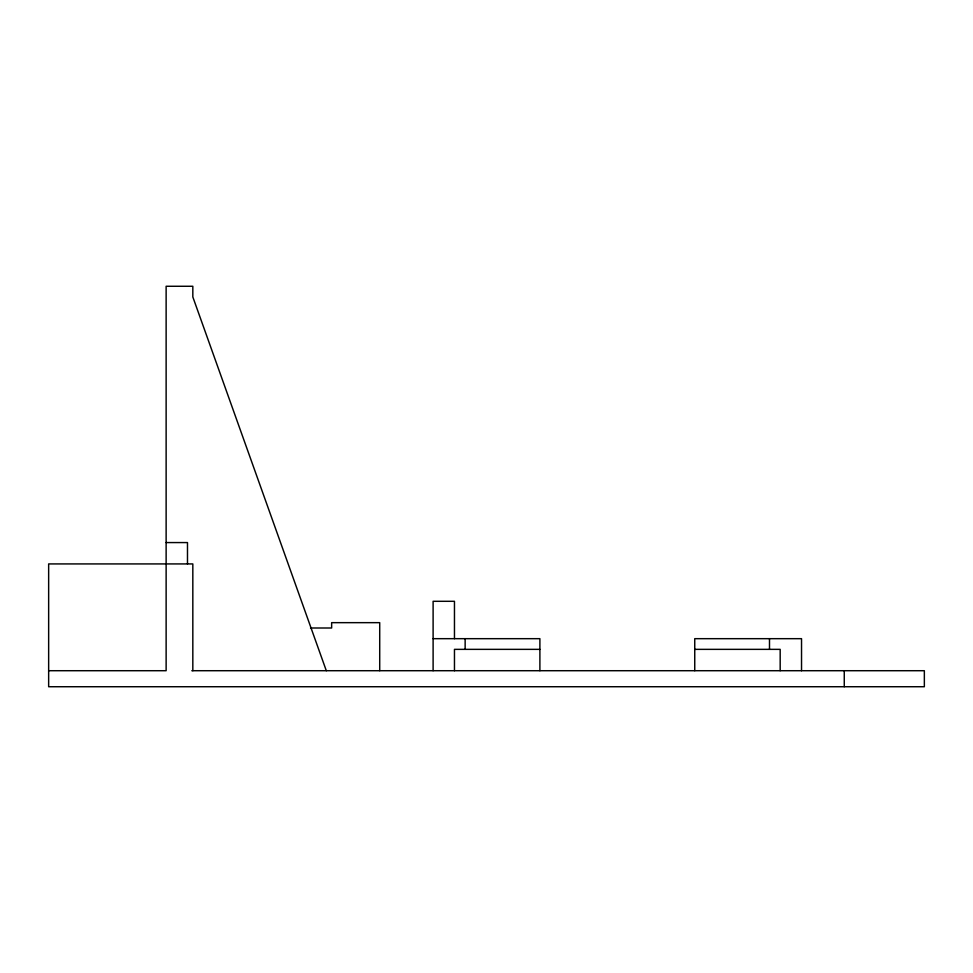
<?xml version="1.0" encoding="UTF-8"?>
<svg xmlns="http://www.w3.org/2000/svg" width="973" height="973" viewBox="0 0 973 973"><rect width="100%" height="100%" fill="white"/><g stroke="black" fill="none" stroke-linecap="round" stroke-linejoin="round"><path stroke-width="1.46" d="M166.128 542.569L187.485 542.569L187.485 563.926M310.521 627.999L331.647 627.999L331.647 622.659L379.713 622.659L379.713 670.713M433.107 638.677L539.893 638.677L539.893 670.713M539.893 649.356L454.464 649.356L454.464 670.713M694.746 649.356L780.176 649.356L780.176 670.713M48.65 670.713L166.128 670.713L166.128 286.269L192.824 286.269L192.824 296.947L326.308 670.713M191.815 670.713L924.35 670.713L924.35 686.731L48.65 686.731L48.65 563.926L192.824 563.926L192.824 670.713M844.26 670.713L844.26 686.731M801.533 670.713L801.533 638.677L694.746 638.677L694.746 670.713M769.497 638.677L769.497 649.356M465.143 638.677L465.143 649.356M454.464 638.677L454.464 601.302L433.107 601.302L433.107 670.713"/></g></svg>
